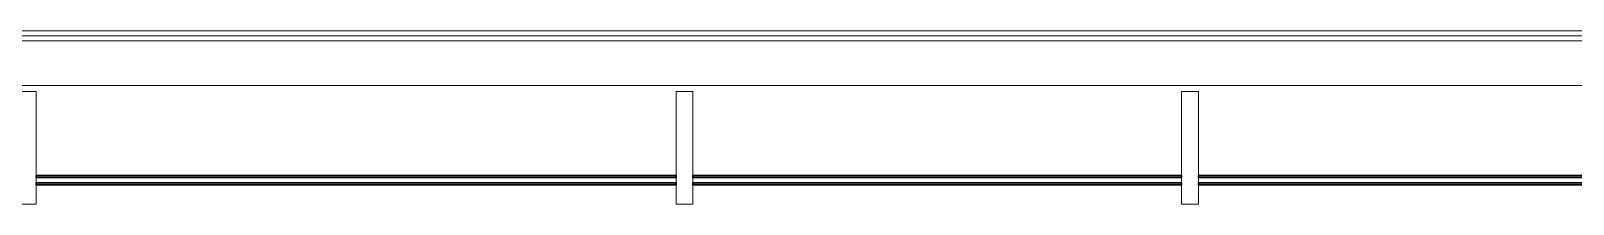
# Model space of a CAD drawing. Header units: millimetres. Extents: x 155920 to 295199, y -4084 to 97293.
# Drawn here: x 174610 to 179188, y 12017 to 12533 of the extents above; entities that cross this region are included whole.
import ezdxf

# ---------------------------------------------------------------- set-up
doc = ezdxf.new("R2010")
doc.units = ezdxf.units.MM
doc.header["$MEASUREMENT"] = 0
for name, color, linetype, lineweight in [('A-GENM', 8, 'CONTINUOUS', 9), ('A-GLAZ-CURT', 7, 'CONTINUOUS', 9), ('A-GLAZ-CWMG', 7, 'CONTINUOUS', 9)]:
    doc.layers.add(name, color=color, linetype=linetype, lineweight=lineweight)

msp = doc.modelspace()

# ---------------------------------------------------------------- hatches: boundary and pattern name
at = {"layer": 'A-GLAZ-CURT'}
h = msp.add_hatch(color=256, dxfattribs=at)
h.paths.add_polyline_path([(176525.8, 12074.8), (176525.8, 12080.8), (174625.8, 12080.8), (174625.8, 12074.8), (174682.5, 12074.8)], flags=0)
h.paths.add_polyline_path([(176525.8, 12096.8), (176525.8, 12102.8), (174625.8, 12102.8), (174625.8, 12096.8), (174682.5, 12096.8)], flags=0)
h = msp.add_hatch(color=256, dxfattribs=at)
h.paths.add_polyline_path([(178025.8, 12074.8), (178025.8, 12080.8), (176575.8, 12080.8), (176575.8, 12074.8), (177034.9, 12074.8)], flags=0)
h.paths.add_polyline_path([(178025.8, 12096.8), (178025.8, 12102.8), (176575.8, 12102.8), (176575.8, 12096.8), (177034.9, 12096.8)], flags=0)
h = msp.add_hatch(color=256, dxfattribs=at)
h.paths.add_polyline_path([(179525.8, 12074.8), (179525.8, 12080.8), (178075.8, 12080.8), (178075.8, 12074.8), (178534.9, 12074.8)], flags=0)
h.paths.add_polyline_path([(179525.8, 12096.8), (179525.8, 12102.8), (178075.8, 12102.8), (178075.8, 12096.8), (178534.9, 12096.8)], flags=0)

# ---------------------------------------------------------------- linework, layer by layer
at = {"layer": 'A-GENM'}
for p, q in [((230792.8, 12533.5), (156860.8, 12533.5)), ((230792.8, 12518.5), (156860.8, 12518.5)), ((230792.8, 12518.5), (156860.8, 12518.5)), ((230792.8, 12503.5), (156860.8, 12503.5)), ((230343.7, 12370.2), (157283.1, 12370.2))]:
    msp.add_line(p, q, dxfattribs=at)
at = {"layer": 'A-GLAZ-CURT', "lineweight": 30}
for p, q in [((176525.8, 12102.8), (174625.8, 12102.8)), ((174625.8, 12102.8), (174625.8, 12096.8)), ((174625.8, 12096.8), (176525.8, 12096.8)), ((176525.8, 12096.8), (176525.8, 12102.8)), ((178025.8, 12102.8), (176575.8, 12102.8)), ((176575.8, 12102.8), (176575.8, 12096.8)), ((176575.8, 12096.8), (178025.8, 12096.8)), ((178025.8, 12096.8), (178025.8, 12102.8)), ((179525.8, 12102.8), (178075.8, 12102.8)), ((178075.8, 12102.8), (178075.8, 12096.8)), ((178075.8, 12096.8), (179525.8, 12096.8)), ((176525.8, 12080.8), (174625.8, 12080.8)), ((174625.8, 12080.8), (174625.8, 12074.8)), ((174625.8, 12074.8), (176525.8, 12074.8)), ((176525.8, 12074.8), (176525.8, 12080.8)), ((178025.8, 12080.8), (176575.8, 12080.8)), ((176575.8, 12080.8), (176575.8, 12074.8)), ((176575.8, 12074.8), (178025.8, 12074.8)), ((178025.8, 12074.8), (178025.8, 12080.8)), ((179525.8, 12080.8), (178075.8, 12080.8)), ((178075.8, 12080.8), (178075.8, 12074.8)), ((178075.8, 12074.8), (179525.8, 12074.8))]:
    msp.add_line(p, q, dxfattribs=at)
at = {"layer": 'A-GLAZ-CWMG', "lineweight": 20, "extrusion": (0, 0, -1)}
for p, q in [((174625.8, 12352.3), (174575.8, 12352.3)), ((174625.8, 12017.3), (174625.8, 12352.3)), ((176575.8, 12352.3), (176525.8, 12352.3)), ((176525.8, 12352.3), (176525.8, 12017.3)), ((176575.8, 12017.3), (176575.8, 12352.3)), ((178075.8, 12352.3), (178025.8, 12352.3)), ((178025.8, 12352.3), (178025.8, 12017.3)), ((178075.8, 12017.3), (178075.8, 12352.3)), ((174575.8, 12017.3), (174625.8, 12017.3)), ((176525.8, 12017.3), (176575.8, 12017.3)), ((178025.8, 12017.3), (178075.8, 12017.3))]:
    msp.add_line(p, q, dxfattribs=at)

doc.saveas('drawing.dxf')
